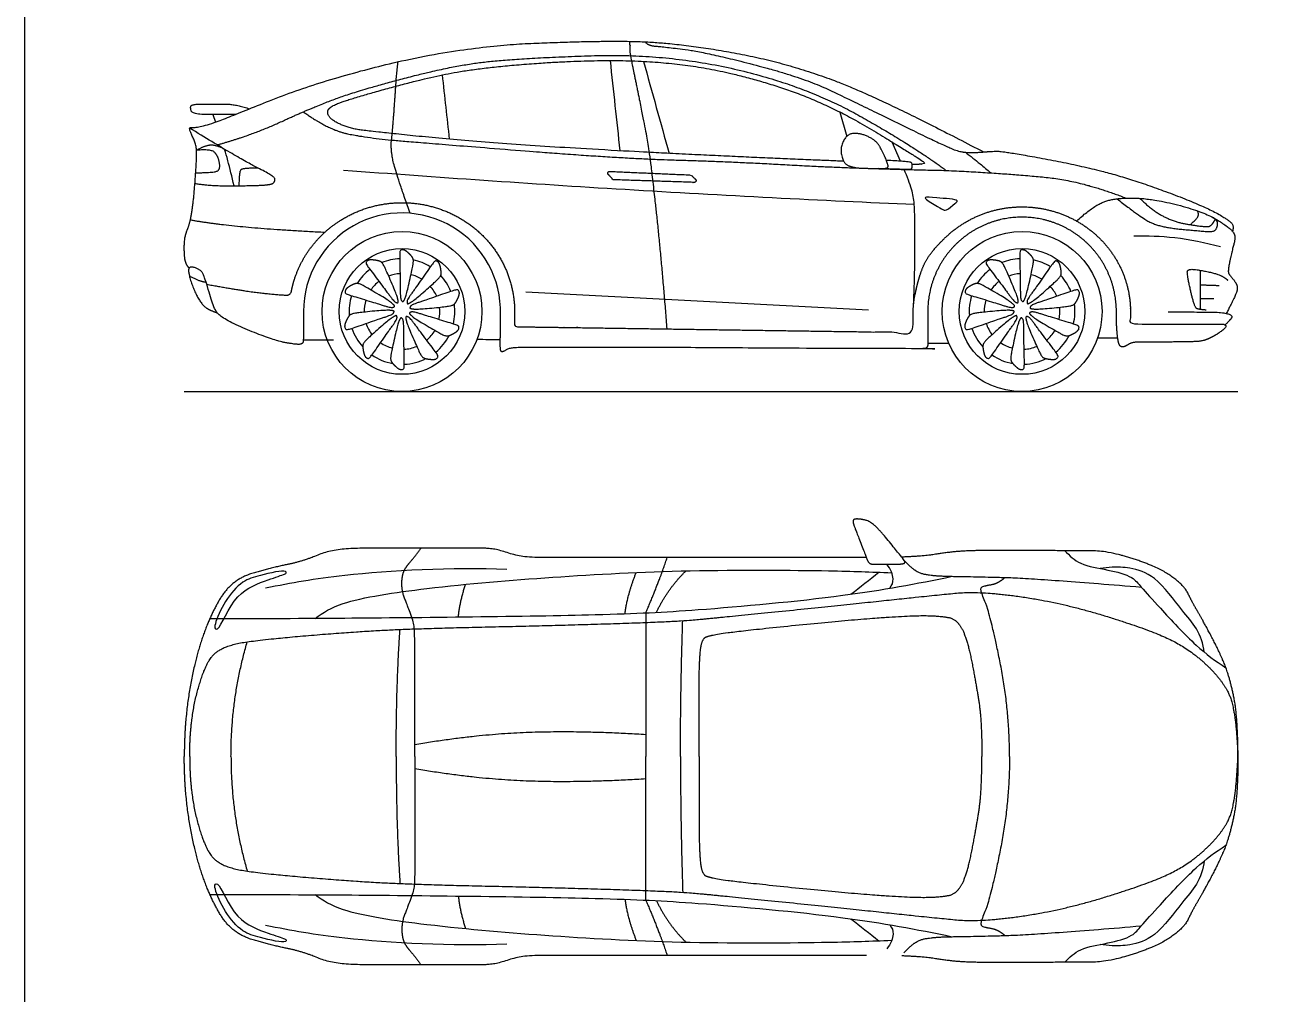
# Model space of a CAD drawing. Header units: millimetres. Extents: x 0.5 to 46.1, y 0.3 to 28.2.
# Drawn here: x 23.8 to 29.75, y 6.6 to 11.23 of the extents above; entities that cross this region are included whole.
import ezdxf

# ---------------------------------------------------------------- set-up
doc = ezdxf.new("R2010")
doc.units = ezdxf.units.MM
for name, color, linetype, true_color in [('AG-DETAILS', 7, 'Continuous', 0x66ffff), ('AG-DIAGRAM', 7, 'Continuous', 0xfecc66), ('AG-TRANSPORT', 7, 'Continuous', 0x66ccff), ('X-VPRT', 6, 'Continuous', 0xff00ff)]:
    doc.layers.add(name, color=color, linetype=linetype, true_color=true_color)

msp = doc.modelspace()

# ---------------------------------------------------------------- linework, layer by layer
at = {"layer": 'AG-DETAILS'}
msp.add_lwpolyline([(26.193, 9.9524), (27.8302, 9.8672)], dxfattribs=at)
for centre, start, end in [((25.6007, 9.8586), 127.32767, 147.9213), ((25.6007, 9.8586), 92.47555, 112.49428), ((25.6007, 9.8586), 57.62786, 77.6601), ((28.5649, 9.8586), 127.32767, 147.9213), ((28.5649, 9.8586), 92.47555, 112.49428), ((28.5649, 9.8586), 57.62786, 77.6601), ((25.6007, 9.8586), 22.34163, 42.92918), ((28.5649, 9.8586), 22.34163, 42.92918), ((25.6007, 9.8586), 162.61866, 184.51783), ((28.5649, 9.8586), 162.61866, 184.51783), ((25.6007, 9.8586), 346.33679, 8.0538), ((28.5649, 9.8586), 346.33679, 8.0538), ((25.6007, 9.8586), 198.61259, 222.18953), ((28.5649, 9.8586), 198.61259, 222.18953), ((25.6007, 9.8586), 309.61242, 332.874), ((28.5649, 9.8586), 309.61242, 332.874), ((25.6007, 9.8586), 235.31017, 259.96394), ((28.5649, 9.8586), 235.31017, 259.96394), ((25.6007, 9.8586), 272.45344, 296.94361), ((28.5649, 9.8586), 272.45344, 296.94361)]:
    msp.add_arc(centre, 0.2527, start, end, dxfattribs=at)
for points in [[(24.6145, 10.5219), (24.7015, 10.5219), (24.7333, 10.5379), (24.7226, 10.5989), (24.6916, 10.636), (24.6184, 10.6291)], [(24.8228, 10.4596), (24.8228, 10.5312), (24.8427, 10.5454), (24.9103, 10.5454)], [(29.1271, 10.3995), (29.1897, 10.3393), (29.2893, 10.2888), (29.3732, 10.2723), (29.4536, 10.2622), (29.4685, 10.2701), (29.4828, 10.2879), (29.4887, 10.2992)], [(29.3692, 10.2737), (29.4045, 10.3056), (29.4096, 10.3253), (29.4044, 10.3392)], [(27.0218, 7.7313), (27.0218, 8.0385), (27.0218, 8.183), (27.0331, 8.2936), (27.074, 8.311), (27.1959, 8.3293), (27.6938, 8.3806), (28.0376, 8.4059), (28.1812, 8.4033), (28.2552, 8.3858), (28.304, 8.2892), (28.3449, 8.0795), (28.3727, 7.9001), (28.3727, 7.7313)], [(25.5728, 7.7313), (25.5728, 8.0669), (25.5911, 8.3386)], [(25.5728, 7.7313), (25.5728, 7.3957), (25.5911, 7.1241)], [(27.0218, 7.7313), (27.0218, 7.4241), (27.0218, 7.2796), (27.0331, 7.1691), (27.074, 7.1517), (27.1959, 7.1334), (27.6938, 7.082), (28.0376, 7.0568), (28.1812, 7.0594), (28.2552, 7.0768), (28.304, 7.1734), (28.3449, 7.3832), (28.3727, 7.5625), (28.3727, 7.7313)]]:
    msp.add_open_spline(points, degree=2, dxfattribs=at)
for points, knots in [([(24.7977, 10.4593), (24.789, 10.4995), (24.769, 10.5792), (24.7582, 10.6156), (24.7528, 10.6338)], [0, 0, 0, 0, 0.635759, 1.068257, 1.068257, 1.068257, 1.068257]), ([(25.3217, 10.5349), (25.7698, 10.5005), (26.6665, 10.4388), (27.6137, 10.3897), (28.0494, 10.371)], [0, 0, 0, 0, 2.103123, 4.263528, 4.263528, 4.263528, 4.263528]), ([(24.9488, 8.5375), (25.0743, 8.5627), (25.3266, 8.6091), (25.8438, 8.6381), (26.1016, 8.627)], [0, 0, 0, 0, 1.122635, 2.716175, 2.716175, 2.716175, 2.716175]), ([(29.436, 8.2302), (29.4317, 8.269), (29.403, 8.3494), (29.3261, 8.4291), (29.2093, 8.5955), (29.0854, 8.6353), (28.9965, 8.6376), (28.9573, 8.633), (28.9385, 8.6296)], [0, 0, 0, 0, 0.619751, 1.237636, 2.045331, 2.690005, 3.21948, 3.653154, 3.653154, 3.653154, 3.653154]), ([(29.436, 7.2325), (29.4317, 7.1937), (29.403, 7.1133), (29.3261, 7.0336), (29.2093, 6.8671), (29.0854, 6.8273), (28.9965, 6.825), (28.9573, 6.8296), (28.9385, 6.833)], [0, 0, 0, 0, 0.619751, 1.237636, 2.045331, 2.690005, 3.21948, 3.653154, 3.653154, 3.653154, 3.653154]), ([(24.9488, 6.9252), (25.0743, 6.8999), (25.3266, 6.8535), (25.8438, 6.8246), (26.1016, 6.8356)], [0, 0, 0, 0, 1.122635, 2.716175, 2.716175, 2.716175, 2.716175])]:
    msp.add_open_spline(points, degree=3, knots=knots, dxfattribs=at)
at = {"layer": 'AG-DIAGRAM'}
msp.add_lwpolyline([(24.5599, 9.4763), (29.5967, 9.4763)], dxfattribs=at)
at = {"layer": 'AG-TRANSPORT'}
for points in [[(24.6963, 10.8007), (24.7094, 10.7643)], [(27.6934, 10.8122), (27.7265, 10.6952)], [(27.9429, 10.6692), (27.9829, 10.5786)], [(28.114, 9.7076), (28.2136, 9.7076)]]:
    msp.add_lwpolyline(points, dxfattribs=at)
for centre, radius in [((25.6007, 9.8586), 0.3823), ((28.5649, 9.8586), 0.3823), ((25.6007, 9.8586), 0.3004), ((28.5649, 9.8586), 0.3004)]:
    msp.add_circle(centre, radius, dxfattribs=at)
for centre, radius, start, end in [((25.6007, 9.8586), 0.4709, 358.29833, 180), ((25.6007, 9.8586), 0.181, 127.38647, 145.38147), ((25.6007, 9.8586), 0.181, 92.97916, 110.63898), ((25.6007, 9.8586), 0.181, 58.59633, 76.31851), ((28.5649, 9.8586), 0.181, 127.38647, 145.38147), ((28.5649, 9.8586), 0.181, 92.97916, 110.63898), ((28.5649, 9.8586), 0.181, 58.59633, 76.31851), ((25.6007, 9.8586), 0.181, 23.62075, 41.77893), ((28.5649, 9.8586), 0.181, 23.62075, 41.77893), ((25.6007, 9.8586), 0.181, 162.42609, 181.03), ((25.6007, 9.8586), 0.181, 347.66021, 6.46516), ((28.5649, 9.8586), 0.181, 162.42609, 181.03), ((28.5649, 9.8586), 0.181, 347.66021, 6.46516), ((25.6007, 9.8586), 0.181, 198.46568, 217.72125), ((25.6007, 9.8586), 0.181, 310.69967, 330.11682), ((28.5649, 9.8586), 0.181, 198.46568, 217.72125), ((28.5649, 9.8586), 0.181, 310.69967, 330.11682), ((25.6007, 9.8586), 0.181, 235.49001, 255.18794), ((28.5649, 9.8586), 0.181, 235.49001, 255.18794), ((25.6007, 9.8586), 0.181, 273.107, 292.8663), ((28.5649, 9.8586), 0.181, 273.107, 292.8663)]:
    msp.add_arc(centre, radius, start, end, dxfattribs=at)
for points, degree, knots in [([(24.5835, 10.0664), (24.5726, 10.0765), (24.5599, 10.1143), (24.5599, 10.2155), (24.5879, 10.2799), (24.6063, 10.4036), (24.6179, 10.5688), (24.6198, 10.6505), (24.5909, 10.712), (24.5816, 10.7405), (24.6181, 10.7364), (24.723, 10.7663), (25.1278, 10.9326), (25.6274, 11.0693), (26.0383, 11.1319), (26.6001, 11.1578), (26.9835, 11.1342), (27.45, 11.045), (27.8963, 10.8753), (28.3806, 10.6213)], 2, [0, 0, 0, 0.584797, 1.169593, 1.75439, 2.339187, 2.923983, 3.50878, 4.093577, 4.678373, 5.26317, 5.847967, 6.432764, 7.01756, 7.602357, 8.187154, 9.962933, 11.738712, 13.514491, 15.284677, 15.284677, 15.284677]), ([(26.8681, 9.7753), (26.844, 10.0878), (26.7898, 10.5872), (26.7633, 10.7413), (26.6937, 11.0813), (26.6906, 11.1063), (26.6905, 11.1498)], 2, [0, 0, 0, 0.9126, 1.825199, 2.737799, 3.650398, 4.533856, 4.533856, 4.533856]), ([(26.7633, 11.1475), (26.7769, 11.1299), (26.8449, 11.1246), (27.0458, 11.0998), (27.5142, 10.9791), (27.7717, 10.8569), (28.2094, 10.6424), (28.2943, 10.6139), (28.4288, 10.6255), (28.4812, 10.623), (28.8012, 10.5661), (29.1044, 10.489), (29.519, 10.3291), (29.5778, 10.2695), (29.5711, 10.2412)], 2, [0, 0, 0, 0.806442, 1.612884, 2.419325, 3.225767, 4.032209, 4.838651, 5.645093, 6.451534, 7.257976, 8.064418, 8.87086, 9.677302, 9.867882, 9.867882, 9.867882]), ([(27.7125, 10.5766), (27.6332, 10.58), (27.2364, 10.5962), (26.4392, 10.6364), (25.8577, 10.6779), (25.4705, 10.7175), (25.3557, 10.7321), (25.2746, 10.7667), (25.2426, 10.8), (25.2495, 10.8345), (25.3357, 10.8701), (25.671, 10.964), (25.952, 11.0224), (26.4512, 11.0608), (26.8428, 11.0551), (27.2043, 10.9973), (27.6362, 10.8552), (28.0813, 10.5855), (28.1085, 10.5605), (28.0381, 10.5617)], 2, [0.765275, 0.765275, 0.765275, 1.123713, 2.247427, 3.37114, 4.494853, 5.618567, 6.74228, 7.865993, 8.989706, 10.11342, 11.237133, 12.360846, 13.48456, 14.608273, 15.731986, 16.8557, 17.979413, 19.103126, 19.924914, 19.924914, 19.924914]), ([(25.6399, 10.3279), (25.5645, 10.5372), (25.5462, 10.6465), (25.5541, 10.7031), (25.5666, 10.8663), (25.5755, 11.005), (25.582, 11.0523)], 2, [0, 0, 0, 0.504254, 1.008507, 1.512761, 2.017015, 2.454168, 2.454168, 2.454168]), ([(28.2941, 10.6195), (28.3177, 10.6018), (28.3641, 10.5653), (28.3983, 10.536), (28.4152, 10.5211)], 3, [0, 0, 0, 0, 0.538982, 1.009754, 1.009754, 1.009754, 1.009754]), ([(28.045, 9.8672), (28.051, 9.9796), (28.0539, 10.1942), (28.0522, 10.3683), (28.0405, 10.4395), (28.0161, 10.5009), (28.0006, 10.5377)], 3, [0, 0, 0, 0, 1.052547, 1.790912, 2.28735, 2.814599, 2.814599, 2.814599, 2.814599]), ([(28.2028, 10.5329), (28.5005, 10.5185), (28.8577, 10.4811), (29.0614, 10.4007)], 2, [0, 0, 0, 1.461913, 2.868501, 2.868501, 2.868501]), ([(28.244, 10.3748), (28.2311, 10.3645), (28.2056, 10.3423), (28.1911, 10.3417), (28.1621, 10.3604), (28.1036, 10.3933), (28.0994, 10.408), (28.1563, 10.4001), (28.2708, 10.3951), (28.2508, 10.3803), (28.244, 10.3748)], 3, [0, 0, 0, 0, 0.415649, 0.612509, 0.95348, 1.4262, 1.569299, 1.99209, 2.56093, 2.783706, 2.783706, 2.783706, 2.783706]), ([(28.8258, 10.2907), (28.91, 10.3695), (29.028, 10.4048), (29.2077, 10.3953), (29.4351, 10.3337), (29.5374, 10.2723), (29.579, 10.236), (29.5844, 10.2067), (29.5695, 10.1526), (29.5473, 10.0508), (29.5576, 10.0314), (29.586, 9.9996), (29.5967, 9.9699), (29.5834, 9.93), (29.5411, 9.8494)], 2, [0, 0, 0, 0.315342, 0.630684, 0.946026, 1.261368, 1.57671, 1.892052, 2.207394, 2.522736, 2.838079, 3.153421, 3.468763, 3.784105, 4.085911, 4.085911, 4.085911]), ([(29.099, 10.2196), (29.1642, 10.2217), (29.2951, 10.2173), (29.4423, 10.1888), (29.514, 10.1685)], 3, [0, 0, 0, 0, 0.801218, 1.657846, 1.657846, 1.657846, 1.657846]), ([(25.1298, 9.8586), (25.13, 9.725), (25.1265, 9.7033), (25.0963, 9.6998), (24.9832, 9.721), (24.7239, 9.8283), (24.6914, 9.9049), (24.6531, 10.0396), (24.6265, 10.0636), (24.5875, 10.0741), (24.5763, 10.0542), (24.6051, 9.9583), (24.6512, 9.8811), (24.6884, 9.8631), (24.7175, 9.8519)], 2, [0, 0, 0, 0.311612, 0.623223, 0.934835, 1.246447, 1.558059, 1.86967, 2.181282, 2.492894, 2.804506, 3.116117, 3.427729, 3.739341, 3.881789, 3.881789, 3.881789]), ([(27.8206, 8.6828), (27.6436, 8.6828), (26.9095, 8.6828), (26.3392, 8.6828), (26.17, 8.6828), (26.0443, 8.7265), (25.9492, 8.7265), (25.5285, 8.7265), (25.2755, 8.7265), (25.1255, 8.6637), (24.9936, 8.6375), (24.788, 8.5793), (24.678, 8.3975), (24.6039, 8.1675), (24.5599, 7.8872), (24.5599, 7.7313)], 2, [9.823778, 9.823778, 9.823778, 10.502068, 11.309919, 12.11777, 12.925622, 13.733473, 14.541324, 15.349176, 16.157027, 16.964878, 17.77273, 18.580581, 19.388432, 20.196284, 21.004135, 21.004135, 21.004135]), ([(29.5967, 7.7313), (29.5967, 7.9122), (29.5628, 8.0908), (29.5165, 8.2171), (29.4236, 8.3924), (29.3801, 8.4646), (29.3389, 8.5511), (29.2098, 8.6404), (28.9776, 8.7135), (28.8333, 8.7153), (28.4486, 8.7153), (28.2604, 8.7153), (28.0906, 8.6881), (27.9893, 8.6845)], 2, [0, 0, 0, 0.807851, 1.615703, 2.423554, 3.231405, 4.039257, 4.847108, 5.654959, 6.462811, 7.270662, 8.078513, 8.886365, 9.429232, 9.429232, 9.429232]), ([(28.7696, 8.7152), (28.7915, 8.6913), (28.8425, 8.644), (28.9722, 8.6258), (29.0931, 8.5944), (29.1358, 8.5376), (29.2301, 8.4364), (29.3942, 8.2557), (29.4897, 8.1885), (29.5391, 8.1556)], 3, [0, 0, 0, 0, 0.564411, 1.222908, 1.850267, 2.311985, 2.980071, 3.878475, 4.642655, 4.642655, 4.642655, 4.642655]), ([(27.933, 8.536), (27.943, 8.5506), (27.9563, 8.5785), (27.9369, 8.6273), (27.9176, 8.6507)], 3, [0, 0, 0, 0, 0.3804176, 0.8437947, 0.8437947, 0.8437947, 0.8437947]), ([(24.6826, 8.3916), (24.8991, 8.391), (25.3001, 8.3918), (26.5268, 8.4047), (26.9972, 8.4284), (27.7229, 8.4939), (28.0577, 8.5571), (28.2313, 8.5926)], 3, [0, 0, 0, 0, 1.459943, 3.459152, 4.707155, 6.208292, 7.529055, 7.529055, 7.529055, 7.529055]), ([(24.7187, 8.3419), (24.7143, 8.3386), (24.705, 8.3407), (24.7062, 8.3723), (24.753, 8.4775), (24.8343, 8.5719), (24.9232, 8.5982), (25.0426, 8.6259), (25.049, 8.6068), (25.0399, 8.6037), (24.9565, 8.5729), (24.7949, 8.5195), (24.7375, 8.3556), (24.7187, 8.3419)], 3, [0, 0, 0, 0, 0.188814, 0.467109, 1.087177, 1.713956, 2.240527, 2.926159, 3.078458, 3.312608, 3.840938, 4.547755, 5.35035, 5.35035, 5.35035, 5.35035]), ([(25.1849, 8.3914), (25.2253, 8.4205), (25.3149, 8.4789), (25.7659, 8.5451), (26.3228, 8.5914), (26.9571, 8.6256), (27.6353, 8.6214), (27.841, 8.6138), (27.9417, 8.6097)], 3, [0, 0, 0, 0, 0.700059, 1.808328, 3.2464, 4.728326, 6.200698, 7.196675, 7.196675, 7.196675, 7.196675]), ([(27.8206, 6.7798), (27.6436, 6.7798), (26.9095, 6.7798), (26.3392, 6.7798), (26.17, 6.7798), (26.0443, 6.7361), (25.9492, 6.7361), (25.5285, 6.7361), (25.2755, 6.7361), (25.1255, 6.7989), (24.9936, 6.8251), (24.788, 6.8834), (24.678, 7.0651), (24.6039, 7.2951), (24.5599, 7.5754), (24.5599, 7.7313)], 2, [9.823778, 9.823778, 9.823778, 10.502068, 11.309919, 12.11777, 12.925622, 13.733473, 14.541324, 15.349176, 16.157027, 16.964878, 17.77273, 18.580581, 19.388432, 20.196284, 21.004135, 21.004135, 21.004135]), ([(29.5967, 7.7313), (29.5967, 7.5504), (29.5628, 7.3718), (29.5165, 7.2456), (29.4236, 7.0702), (29.3801, 6.9981), (29.3389, 6.9116), (29.2098, 6.8223), (28.9776, 6.7492), (28.8333, 6.7473), (28.4486, 6.7473), (28.2604, 6.7473), (28.0906, 6.7745), (27.9893, 6.7781)], 2, [0, 0, 0, 0.807851, 1.615703, 2.423554, 3.231405, 4.039257, 4.847108, 5.654959, 6.462811, 7.270662, 8.078513, 8.886365, 9.429232, 9.429232, 9.429232]), ([(28.7696, 6.7475), (28.7915, 6.7714), (28.8425, 6.8186), (28.9722, 6.8368), (29.0931, 6.8683), (29.1358, 6.925), (29.2301, 7.0262), (29.3942, 7.2069), (29.4897, 7.2742), (29.5391, 7.307)], 3, [0, 0, 0, 0, 0.564411, 1.222908, 1.850267, 2.311985, 2.980071, 3.878475, 4.642655, 4.642655, 4.642655, 4.642655]), ([(24.7187, 7.1208), (24.7143, 7.124), (24.705, 7.1219), (24.7062, 7.0904), (24.753, 6.9851), (24.8343, 6.8907), (24.9232, 6.8644), (25.0426, 6.8368), (25.049, 6.8558), (25.0399, 6.859), (24.9565, 6.8897), (24.7949, 6.9431), (24.7375, 7.107), (24.7187, 7.1208)], 3, [0, 0, 0, 0, 0.188814, 0.467109, 1.087177, 1.713956, 2.240527, 2.926159, 3.078458, 3.312608, 3.840938, 4.547755, 5.35035, 5.35035, 5.35035, 5.35035]), ([(24.6826, 7.0711), (24.8991, 7.0717), (25.3001, 7.0709), (26.5268, 7.058), (26.9972, 7.0342), (27.7229, 6.9688), (28.0577, 6.9055), (28.2313, 6.87)], 3, [0, 0, 0, 0, 1.459943, 3.459152, 4.707155, 6.208292, 7.529055, 7.529055, 7.529055, 7.529055]), ([(25.1849, 7.0712), (25.2253, 7.0422), (25.3149, 6.9838), (25.7659, 6.9176), (26.3228, 6.8712), (26.9571, 6.837), (27.6353, 6.8413), (27.841, 6.8489), (27.9417, 6.8529)], 3, [0, 0, 0, 0, 0.700059, 1.808328, 3.2464, 4.728326, 6.200698, 7.196675, 7.196675, 7.196675, 7.196675]), ([(27.933, 6.9267), (27.943, 6.9121), (27.9563, 6.8842), (27.9369, 6.8353), (27.9176, 6.8119)], 3, [0, 0, 0, 0, 0.3804176, 0.8437947, 0.8437947, 0.8437947, 0.8437947])]:
    msp.add_open_spline(points, degree=degree, knots=knots, dxfattribs=at)
for points, degree in [([(24.7172, 10.6552), (24.8828, 10.7009), (25.1715, 10.8343), (25.3951, 10.9163), (25.8335, 11.0319), (26.1497, 11.0696), (26.866, 11.093), (27.5285, 10.9387), (28.0348, 10.656), (28.2028, 10.5329)], 2), ([(26.5954, 11.0583), (26.6109, 10.9144), (26.6265, 10.7705), (26.642, 10.6266)], 3), ([(26.7551, 11.0543), (26.796, 10.9077), (26.8368, 10.761), (26.8777, 10.6143)], 3), ([(25.7928, 10.9893), (25.8041, 10.887), (25.8155, 10.7847), (25.8268, 10.6824)], 3), ([(24.8049, 10.8007), (24.7179, 10.8007), (24.5987, 10.8007), (24.5875, 10.8354), (24.5982, 10.8501), (24.7077, 10.8501), (24.8045, 10.8501), (24.8717, 10.8275)], 2), ([(25.129, 10.8133), (25.2471, 10.7263), (25.4489, 10.6866), (25.7368, 10.6621), (26.656, 10.5898), (27.1604, 10.5758), (27.7705, 10.5417), (28.2028, 10.5329)], 2), ([(24.6109, 10.4706), (24.6822, 10.4587), (24.8917, 10.4599), (24.9783, 10.4653), (24.9944, 10.4813), (24.9899, 10.5061), (24.8249, 10.5878), (24.5862, 10.7351)], 2), ([(27.8763, 10.5414), (27.8265, 10.5429), (27.7618, 10.5452), (27.711, 10.5648), (27.6941, 10.6432), (27.7296, 10.7079), (27.7894, 10.7112), (27.8529, 10.6844), (27.8859, 10.6498), (27.9232, 10.5669), (27.926, 10.5398), (27.8763, 10.5414)], 2), ([(24.6184, 10.6291), (24.657, 10.6525), (24.7138, 10.6572), (24.7594, 10.63)], 2), ([(27.9156, 10.5825), (28.0233, 10.577), (28.039, 10.5699), (28.0381, 10.5367), (28.0166, 10.5372), (27.9582, 10.5388), (27.8763, 10.5414)], 2), ([(29.0189, 10.3974), (29.1337, 10.3085), (29.2014, 10.2722), (29.2876, 10.2549), (29.3919, 10.2458), (29.4773, 10.2384), (29.495, 10.2536), (29.5013, 10.2799), (29.4952, 10.295), (29.4785, 10.3074)], 2), ([(24.589, 10.2969), (24.7884, 10.2593), (25.2322, 10.2377)], 2), ([(25.6046, 9.9061), (25.6005, 9.9068), (25.5923, 9.9217), (25.5923, 10.0052), (25.5887, 10.139), (25.594, 10.1533), (25.6127, 10.1535), (25.6339, 10.1366), (25.6525, 10.1164), (25.6558, 10.1016), (25.6525, 10.0756), (25.6243, 9.946), (25.6087, 9.9053), (25.6046, 9.9061)], 2), ([(28.5688, 9.9061), (28.5647, 9.9068), (28.5565, 9.9217), (28.5565, 10.0052), (28.5529, 10.139), (28.5582, 10.1533), (28.5769, 10.1535), (28.598, 10.1366), (28.6167, 10.1164), (28.62, 10.1016), (28.6167, 10.0756), (28.5884, 9.946), (28.5729, 9.9053), (28.5688, 9.9061)], 2), ([(25.581, 9.901), (25.5773, 9.8991), (25.5619, 9.9064), (25.5128, 9.9739), (25.4313, 10.0801), (25.4272, 10.0947), (25.4422, 10.1059), (25.4692, 10.1046), (25.4962, 10.0993), (25.5075, 10.0892), (25.5202, 10.0663), (25.5735, 9.9448), (25.5848, 9.9028), (25.581, 9.901)], 2), ([(25.6267, 9.8964), (25.6238, 9.8994), (25.6259, 9.9163), (25.675, 9.9838), (25.7507, 10.0942), (25.7634, 10.1026), (25.7787, 10.0918), (25.7858, 10.0656), (25.7891, 10.0384), (25.783, 10.0245), (25.7651, 10.0053), (25.6661, 9.9171), (25.6296, 9.8933), (25.6267, 9.8964)], 2), ([(28.5452, 9.901), (28.5414, 9.8991), (28.5261, 9.9064), (28.477, 9.9739), (28.3954, 10.0801), (28.3914, 10.0947), (28.4063, 10.1059), (28.4334, 10.1046), (28.4604, 10.0993), (28.4717, 10.0892), (28.4844, 10.0663), (28.5376, 9.9448), (28.549, 9.9028), (28.5452, 9.901)], 2), ([(28.5909, 9.8964), (28.588, 9.8994), (28.5901, 9.9163), (28.6392, 9.9838), (28.7149, 10.0942), (28.7276, 10.1026), (28.7429, 10.0918), (28.75, 10.0656), (28.7533, 10.0384), (28.7472, 10.0245), (28.7293, 10.0053), (28.6303, 9.9171), (28.5938, 9.8933), (28.5909, 9.8964)], 2), ([(29.4454, 9.8652), (29.4077, 9.8685), (29.3926, 9.8765), (29.3743, 9.939), (29.3539, 10.0372), (29.3559, 10.0596), (29.394, 10.0606), (29.4969, 10.0396), (29.5376, 10.0185), (29.5483, 10.0078)], 2), ([(29.4186, 9.8682), (29.4186, 9.9617), (29.4186, 10.0552)], 2), ([(24.5846, 10.0285), (24.6327, 10.0019), (24.6641, 9.9992)], 2), ([(25.565, 9.883), (25.563, 9.8793), (25.5463, 9.8761), (25.4669, 9.9019), (25.3385, 9.9398), (25.3266, 9.9493), (25.3322, 9.9671), (25.3548, 9.982), (25.3798, 9.9935), (25.3949, 9.9921), (25.4186, 9.9809), (25.5331, 9.914), (25.567, 9.8866), (25.565, 9.883)], 2), ([(28.5292, 9.883), (28.5272, 9.8793), (28.5105, 9.8761), (28.4311, 9.9019), (28.3027, 9.9398), (28.2908, 9.9493), (28.2963, 9.9671), (28.319, 9.982), (28.344, 9.9935), (28.359, 9.9921), (28.3828, 9.9809), (28.4972, 9.914), (28.5312, 9.8866), (28.5292, 9.883)], 2), ([(25.6388, 9.8755), (25.6383, 9.8797), (25.6499, 9.8921), (25.7293, 9.9179), (25.8555, 9.9626), (25.8707, 9.962), (25.8767, 9.9443), (25.8671, 9.9189), (25.8537, 9.8949), (25.8406, 9.8873), (25.8149, 9.8823), (25.6829, 9.8692), (25.6394, 9.8714), (25.6388, 9.8755)], 2), ([(28.603, 9.8755), (28.6025, 9.8797), (28.6141, 9.8921), (28.6935, 9.9179), (28.8197, 9.9626), (28.8349, 9.962), (28.8409, 9.9443), (28.8313, 9.9189), (28.8179, 9.8949), (28.8048, 9.8873), (28.7791, 9.8823), (28.6471, 9.8692), (28.6036, 9.8714), (28.603, 9.8755)], 2), ([(29.4186, 9.9861), (29.4627, 9.9846), (29.5069, 9.9831)], 2), ([(29.4186, 9.9203), (29.4499, 9.9203), (29.4812, 9.9203)], 2), ([(25.5626, 9.859), (25.5631, 9.8548), (25.5515, 9.8424), (25.4721, 9.8166), (25.3459, 9.7719), (25.3307, 9.7725), (25.3247, 9.7902), (25.3343, 9.8155), (25.3477, 9.8395), (25.3608, 9.8472), (25.3866, 9.8522), (25.5185, 9.8653), (25.562, 9.8631), (25.5626, 9.859)], 2), ([(25.5747, 9.8381), (25.5776, 9.8351), (25.5755, 9.8182), (25.5265, 9.7507), (25.4507, 9.6403), (25.438, 9.6319), (25.4227, 9.6427), (25.4156, 9.6689), (25.4123, 9.6961), (25.4184, 9.71), (25.4363, 9.7292), (25.5353, 9.8174), (25.5718, 9.8412), (25.5747, 9.8381)], 2), ([(25.5968, 9.8284), (25.6009, 9.8277), (25.6091, 9.8128), (25.6091, 9.7293), (25.6127, 9.5955), (25.6074, 9.5812), (25.5887, 9.581), (25.5676, 9.5979), (25.5489, 9.6181), (25.5456, 9.6329), (25.5489, 9.6589), (25.5772, 9.7885), (25.5927, 9.8292), (25.5968, 9.8284)], 2), ([(25.6204, 9.8335), (25.6242, 9.8354), (25.6395, 9.8281), (25.6886, 9.7606), (25.7702, 9.6544), (25.7742, 9.6398), (25.7593, 9.6286), (25.7322, 9.6299), (25.7052, 9.6352), (25.6939, 9.6453), (25.6812, 9.6682), (25.628, 9.7897), (25.6166, 9.8317), (25.6204, 9.8335)], 2), ([(25.6364, 9.8515), (25.6384, 9.8552), (25.6551, 9.8584), (25.7345, 9.8326), (25.8629, 9.7947), (25.8748, 9.7852), (25.8693, 9.7674), (25.8466, 9.7525), (25.8217, 9.741), (25.8066, 9.7424), (25.7828, 9.7536), (25.6684, 9.8205), (25.6344, 9.8478), (25.6364, 9.8515)], 2), ([(28.5268, 9.859), (28.5273, 9.8548), (28.5157, 9.8424), (28.4363, 9.8166), (28.3101, 9.7719), (28.2949, 9.7725), (28.2889, 9.7902), (28.2985, 9.8155), (28.3119, 9.8395), (28.325, 9.8472), (28.3507, 9.8522), (28.4827, 9.8653), (28.5262, 9.8631), (28.5268, 9.859)], 2), ([(28.5389, 9.8381), (28.5418, 9.8351), (28.5397, 9.8182), (28.4906, 9.7507), (28.4149, 9.6403), (28.4022, 9.6319), (28.3869, 9.6427), (28.3798, 9.6689), (28.3765, 9.6961), (28.3826, 9.71), (28.4005, 9.7292), (28.4995, 9.8174), (28.536, 9.8412), (28.5389, 9.8381)], 2), ([(28.561, 9.8284), (28.5651, 9.8277), (28.5733, 9.8128), (28.5733, 9.7293), (28.5769, 9.5955), (28.5716, 9.5812), (28.5529, 9.581), (28.5317, 9.5979), (28.5131, 9.6181), (28.5098, 9.6329), (28.5131, 9.6589), (28.5413, 9.7885), (28.5569, 9.8292), (28.561, 9.8284)], 2), ([(28.5846, 9.8335), (28.5883, 9.8354), (28.6037, 9.8281), (28.6528, 9.7606), (28.7343, 9.6544), (28.7384, 9.6398), (28.7234, 9.6286), (28.6964, 9.6299), (28.6694, 9.6352), (28.6581, 9.6453), (28.6454, 9.6682), (28.5921, 9.7897), (28.5808, 9.8317), (28.5846, 9.8335)], 2), ([(28.6006, 9.8515), (28.6026, 9.8552), (28.6193, 9.8584), (28.6987, 9.8326), (28.8271, 9.7947), (28.839, 9.7852), (28.8334, 9.7674), (28.8108, 9.7525), (28.7858, 9.741), (28.7707, 9.7424), (28.747, 9.7536), (28.6325, 9.8205), (28.5986, 9.8478), (28.6006, 9.8515)], 2), ([(29.2627, 9.8565), (29.4928, 9.8565), (29.5415, 9.8503), (29.5654, 9.8412), (29.5704, 9.828), (29.5367, 9.7956)], 2), ([(25.1289, 9.7233), (25.1768, 9.7233), (25.2247, 9.7233), (25.2727, 9.7233)], 3), ([(25.9593, 9.726), (25.9964, 9.7253), (26.0336, 9.7247), (26.0707, 9.724)], 3), ([(28.9256, 9.7319), (28.9577, 9.7319), (28.9899, 9.7319), (29.0221, 9.7319)], 3), ([(27.8929, 8.6508), (27.8685, 8.6508), (27.8329, 8.6508), (27.8179, 8.6898), (27.7721, 8.8082), (27.7569, 8.846), (27.7569, 8.8667), (27.7947, 8.8667), (27.8438, 8.8531), (27.8977, 8.7981), (27.9806, 8.6954), (28.0068, 8.6628), (28.0012, 8.6523), (27.9602, 8.6503), (27.9172, 8.6508), (27.8929, 8.6508)], 2), ([(25.6618, 7.7313), (25.6618, 8.1486), (25.6618, 8.3061), (25.6583, 8.3718), (25.6241, 8.4601), (25.6011, 8.5189), (25.5993, 8.5809), (25.6121, 8.6291), (25.6585, 8.6822), (25.6916, 8.7265)], 2), ([(26.7662, 8.4179), (26.8312, 8.5701), (26.8687, 8.6828)], 2), ([(28.0003, 8.6699), (28.0489, 8.6138), (28.1402, 8.5939), (28.3239, 8.5913), (28.6288, 8.5835), (29.135, 8.541)], 2), ([(26.6666, 8.4138), (26.6779, 8.5026), (26.7202, 8.6108)], 2), ([(26.8171, 8.4205), (26.8701, 8.5326), (26.9579, 8.6186)], 2), ([(27.7466, 8.5072), (27.7913, 8.5422), (27.836, 8.5771), (27.8807, 8.6121)], 3), ([(28.5049, 7.7313), (28.5049, 7.9603), (28.4137, 8.4078), (28.3673, 8.5207), (28.3685, 8.5411), (28.3883, 8.5477), (28.452, 8.5593), (28.4829, 8.5872)], 2), ([(24.5857, 7.7313), (24.5857, 7.9064), (24.6605, 8.1826), (24.7467, 8.2609), (24.9339, 8.2914), (25.3908, 8.3296), (25.7199, 8.3445), (26.3196, 8.3575), (26.9011, 8.3758), (27.0847, 8.3924), (27.7123, 8.4559), (28.1407, 8.502), (28.3687, 8.5229), (28.7612, 8.4655), (29.1734, 8.3379), (29.3651, 8.2459), (29.5244, 8.096), (29.5879, 7.9519), (29.5967, 7.7313)], 2), ([(25.87, 8.3984), (25.8784, 8.4766), (25.9049, 8.5542)], 2), ([(26.7662, 8.4179), (26.7662, 8.1891), (26.7662, 7.9602), (26.7662, 7.7313)], 3), ([(26.9318, 7.7313), (26.9318, 8.0355), (26.9425, 8.3804)], 2), ([(24.7832, 7.7313), (24.7832, 8.0162), (24.8612, 8.2794)], 2), ([(25.6618, 7.7888), (25.9505, 7.8382), (26.4545, 7.8565), (26.7662, 7.8371)], 2), ([(24.5857, 7.7313), (24.5857, 7.5563), (24.6605, 7.2801), (24.7467, 7.2017), (24.9339, 7.1713), (25.3908, 7.133), (25.7199, 7.1182), (26.3196, 7.1051), (26.9011, 7.0868), (27.0847, 7.0703), (27.7123, 7.0067), (28.1407, 6.9607), (28.3687, 6.9397), (28.7612, 6.9972), (29.1734, 7.1248), (29.3651, 7.2167), (29.5244, 7.3666), (29.5879, 7.5108), (29.5967, 7.7313)], 2), ([(24.7832, 7.7313), (24.7832, 7.4464), (24.8612, 7.1833)], 2), ([(25.6618, 7.7313), (25.6618, 7.314), (25.6618, 7.1566), (25.6583, 7.0909), (25.6241, 7.0025), (25.6011, 6.9438), (25.5993, 6.8818), (25.6121, 6.8335), (25.6585, 6.7804), (25.6916, 6.7361)], 2), ([(25.6618, 7.6739), (25.9505, 7.6244), (26.4545, 7.6062), (26.7662, 7.6255)], 2), ([(26.7662, 7.0447), (26.7662, 7.2736), (26.7662, 7.5025), (26.7662, 7.7313)], 3), ([(26.9318, 7.7313), (26.9318, 7.4271), (26.9425, 7.0823)], 2), ([(28.5049, 7.7313), (28.5049, 7.5023), (28.4137, 7.0548), (28.3673, 6.9419), (28.3685, 6.9216), (28.3883, 6.9149), (28.452, 6.9034), (28.4829, 6.8754)], 2), ([(25.87, 7.0643), (25.8784, 6.986), (25.9049, 6.9084)], 2), ([(26.6666, 7.0488), (26.6779, 6.96), (26.7202, 6.8518)], 2), ([(26.7662, 7.0447), (26.8312, 6.8925), (26.8687, 6.7798)], 2), ([(26.8171, 7.0422), (26.8701, 6.93), (26.9579, 6.844)], 2), ([(27.7466, 6.9555), (27.7913, 6.9205), (27.836, 6.8855), (27.8807, 6.8505)], 3), ([(28.0003, 6.7927), (28.0489, 6.8488), (28.1402, 6.8688), (28.3239, 6.8713), (28.6288, 6.8792), (29.135, 6.9217)], 2)]:
    msp.add_open_spline(points, degree=degree, dxfattribs=at)
for points, weights, degree, knots in [([(26.5937, 10.5282), (26.5879, 10.5285), (26.5854, 10.5232), (26.583, 10.518), (26.5868, 10.5137), (26.597, 10.5024), (26.6072, 10.4911), (26.6097, 10.4883), (26.6134, 10.4882), (26.8054, 10.4819), (26.9974, 10.4757), (27.0033, 10.4755), (27.0056, 10.481), (27.008, 10.4865), (27.0037, 10.4906), (26.9944, 10.4997), (26.985, 10.5089), (26.9826, 10.5112), (26.9793, 10.5113), (26.7865, 10.5198), (26.5937, 10.5282)], [1, 0.832555268555, 1, 0.832555268555, 1, 1, 1, 0.920192312391, 1, 1, 1, 0.825151327029, 1, 0.825151327029, 1, 1, 1, 0.934290734488, 1, 1, 1], 2, [0, 0, 0, 0.033489, 0.033489, 0.066978, 0.066978, 0.621935, 0.621935, 0.644879, 0.644879, 1.581255, 1.581255, 1.615499, 1.615499, 1.649743, 1.649743, 2.153876, 2.153876, 2.17467, 2.17467, 3.115965, 3.115965, 3.115965]), ([(24.6674, 9.9887), (24.784, 9.967), (24.8763, 9.9525), (24.9908, 9.9405), (25.0258, 9.9376), (25.0494, 9.9366), (25.0607, 9.9361), (25.0696, 9.9432), (25.0718, 9.9543), (25.0922, 10.0601), (25.1445, 10.1544), (25.2231, 10.2292), (25.3271, 10.3282), (25.4627, 10.3808), (25.6087, 10.3787), (25.7547, 10.3766), (25.8886, 10.3202), (25.9896, 10.2182), (26.0905, 10.1162), (26.1429, 9.9845), (26.1386, 9.8435), (26.1386, 9.8282), (26.1386, 9.813), (26.1386, 9.7977), (26.1386, 9.7907), (26.1435, 9.7858), (26.1505, 9.7857), (26.7761, 9.7766), (27.4017, 9.7675), (28.0273, 9.7585), (28.0355, 9.7584), (28.0413, 9.764), (28.0415, 9.7722), (28.0429, 9.8474), (28.0462, 9.8998), (28.0515, 9.9292), (28.0556, 9.9505), (28.0752, 10.052), (28.1254, 10.1428), (28.201, 10.2147), (28.3011, 10.31), (28.4317, 10.3607), (28.5726, 10.3587), (28.7132, 10.3567), (28.8422, 10.3025), (28.9396, 10.2041), (29.0365, 10.1062), (29.0869, 9.9797), (29.0828, 9.8441), (29.0828, 9.8316), (29.0828, 9.8191), (29.0828, 9.8065), (29.0828, 9.8016), (29.0862, 9.7982), (29.0911, 9.7982), (29.2672, 9.7982), (29.383, 9.7982), (29.4919, 9.7982), (29.5225, 9.7982), (29.5306, 9.7982), (29.5355, 9.7982), (29.539, 9.7947), (29.539, 9.7899), (29.539, 9.7889), (29.539, 9.7879), (29.538, 9.7793), (29.5223, 9.766), (29.4611, 9.7279), (29.4329, 9.7174), (29.3814, 9.7136), (29.3317, 9.7127), (29.2582, 9.7127), (29.1846, 9.7127), (29.1377, 9.7125), (29.097, 9.7116), (29.0806, 9.707), (29.068, 9.6982), (29.0554, 9.6894), (29.0451, 9.6871), (29.0292, 9.6955), (29.0236, 9.7136), (29.0172, 9.7777), (29.0156, 9.8109), (29.0156, 9.8452), (29.0192, 9.9676), (28.9754, 10.0818), (28.8908, 10.1703), (28.8062, 10.2587), (28.694, 10.3077), (28.5716, 10.3095), (28.4492, 10.3113), (28.3356, 10.2657), (28.2484, 10.1798), (28.1612, 10.0939), (28.114, 9.981), (28.114, 9.8586), (28.114, 9.8059), (28.114, 9.7532), (28.114, 9.7005), (28.114, 9.6946), (28.1117, 9.6891), (28.1075, 9.6849), (28.1033, 9.6807), (28.0977, 9.6785), (28.0918, 9.6785), (27.3051, 9.6842), (26.7909, 9.6871), (26.3051, 9.6871), (26.1709, 9.6865), (26.1222, 9.6843), (26.1053, 9.6804), (26.0957, 9.6737), (26.0862, 9.6671), (26.0796, 9.6648), (26.0722, 9.6691), (26.0704, 9.6802), (26.0705, 9.7), (26.0707, 9.7199), (26.071, 9.7757), (26.0715, 9.8672)], [0.815209269563, 0.815209269563, 0.815209269563, 0.815209269563, 0.815209269563, 0.815209269563, 0.683651035095, 0.683651035095, 0.815209269563, 0.79766771576, 0.805471389666, 0.83862029128, 0.795265002037, 0.795265002037, 0.83862029128, 0.795265002037, 0.795265002037, 0.83862029128, 0.795265002037, 0.795265002037, 0.83862029128, 0.83862029128, 0.83862029128, 0.83862029128, 0.677720836983, 0.677720836983, 0.83862029128, 0.83862029128, 0.83862029128, 0.83862029128, 0.675594034112, 0.675594034112, 0.83862029128, 0.83862029128, 0.83862029128, 0.83862029128, 1, 0.976619415212, 0.98421473877, 1.02278597068, 0.967543351648, 0.964982985415, 1.01510487198, 0.960285925807, 0.957754294079, 1.00750997679, 0.95310985051, 0.950606524913, 1, 1, 1, 1, 0.804737854124, 0.804737854124, 1, 1, 1, 1, 1, 1, 0.806546132227, 0.806546132227, 1, 1, 1, 1, 1, 1, 1, 1, 1, 1, 1, 1, 1, 1, 1, 1, 1, 1, 1, 1, 1, 1, 0.948301645341, 0.948301645341, 1, 0.948301645341, 0.948301645341, 1, 0.948301645341, 0.948301645341, 1, 0.948301645341, 0.948301645341, 1, 1, 1, 1, 0.948790493461, 0.948790493461, 1, 0.948790493461, 0.948790493461, 1, 1, 1, 1, 1, 1, 1, 1, 1, 1, 1, 1, 1, 1, 1, 1], 3, [-23.296257, -23.296257, -23.296257, -23.296257, -22.636589, -22.636589, -22.187506, -22.187506, -22.187506, -22.085498, -22.085498, -22.085498, -21.148951, -21.148951, -21.148951, -19.924047, -19.924047, -19.924047, -18.699142, -18.699142, -18.699142, -17.474237, -17.474237, -17.474237, -17.324173, -17.324173, -17.324173, -17.262443, -17.262443, -17.262443, -11.152525, -11.152525, -11.152525, -11.080831, -11.080831, -11.080831, -10.549652, -10.549652, -10.549652, -9.186303, -8.119778, -8.119778, -8.119778, -6.734136, -6.734136, -6.734136, -5.35888, -5.35888, -5.35888, -3.993894, -3.993894, -3.993894, -3.870691, -3.870691, -3.870691, -3.827552, -3.827552, -3.827552, -3.48557, -3.48557, -3.157557, -3.157557, -3.157557, -3.11463, -3.11463, -3.11463, -3.064553, -3.064553, -2.714968, -2.714968, -2.365382, -2.365382, -2.015797, -2.015797, -2.015797, -1.666211, -1.666211, -1.316625, -1.316625, -1.316625, -0.96704, -0.96704, -0.617454, -0.617454, -0.267868, -0.267868, -0.267868, 0.957036, 0.957036, 0.957036, 2.181941, 2.181941, 2.181941, 3.406846, 3.406846, 3.406846, 4.631751, 4.631751, 4.631751, 5.150418, 5.150418, 5.150418, 5.207385, 5.207385, 5.207385, 5.264352, 5.264352, 5.264352, 6.477191, 6.477191, 7.701384, 7.701384, 8.925578, 8.925578, 8.925578, 10.149771, 10.149771, 11.373964, 11.373964, 11.373964, 12.598157, 12.598157, 12.598157, 12.598157])]:
    msp.add_rational_spline(points, weights, degree=degree, knots=knots, dxfattribs=at)
at = {"layer": 'X-VPRT'}
msp.add_lwpolyline([(23.7979, 11.9147), (33.2391, 11.9147), (33.2391, 5.8339), (23.7979, 5.8339)], close=True, dxfattribs=at)

doc.saveas('drawing.dxf')
